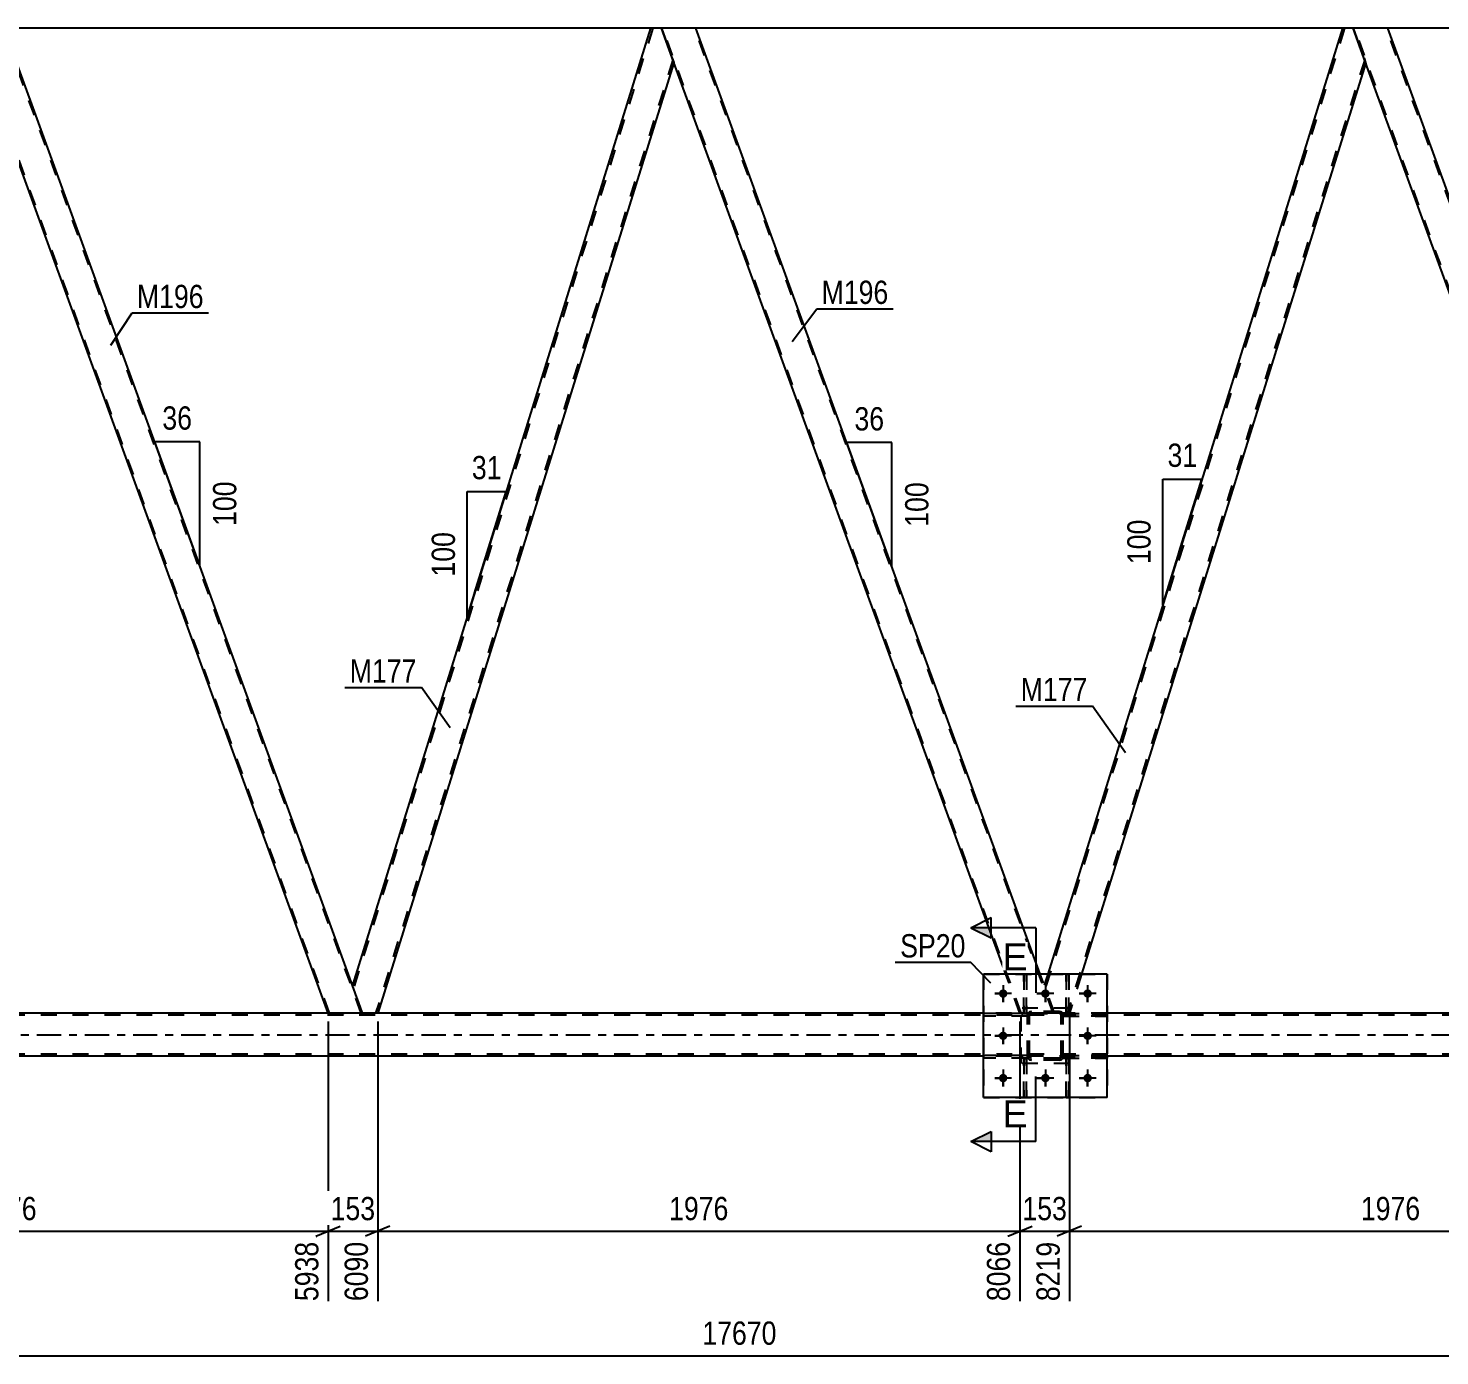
# Model space of a CAD drawing. Header units: millimetres. Extents: x 0 to 1779, y 0 to 560.
# Drawn here: x 1315.4 to 1489.1, y 261.4 to 424.8 of the extents above; entities that cross this region are included whole.
import ezdxf

# ---------------------------------------------------------------- set-up
doc = ezdxf.new("R2010")
doc.units = ezdxf.units.MM
doc.linetypes.add('DXK_LINE_DOT2', pattern=[3.9198, 1.9599, -1.9599])
doc.linetypes.add('DXK_LINE_DOT3', pattern=[5.9187, 2.979, -0.9799, 0.9799, -0.9799])
doc.styles.add('Arial', font='ARIAL.TTF', dxfattribs={"height": 0.2})
doc.styles.add('Arial Narrow', font='ARIALN.TTF', dxfattribs={"height": 0.2})

# ---------------------------------------------------------------- blocks, each defined once
blk = doc.blocks.new('Part-814185208-3987 - 3585')
at = {"color": 7, "linetype": 'DXK_LINE_DOT2'}
for p, q in [((1443.54, 304.22), (1437.54, 304.22)), ((1437.54, 297.42), (1437.54, 304.22)), ((1443.54, 297.42), (1443.54, 304.22)), ((1443.54, 297.42), (1437.54, 297.42))]:
    blk.add_line(p, q, dxfattribs=at)
blk = doc.blocks.new('Part-814185208-4017 - 3585')
at = {"color": 7, "linetype": 'DXK_LINE_DOT2'}
for p, q in [((1442.74, 298.06), (1442.74, 298.38)), ((1442.74, 298.38), (1448.14, 298.38)), ((1448.14, 298.06), (1442.74, 298.06)), ((1443.34, 298.06), (1443.34, 298.38)), ((1448.14, 298.38), (1448.14, 298.06))]:
    blk.add_line(p, q, dxfattribs=at)
blk = doc.blocks.new('Part-814185208-3790 - 3585')
at = {"color": 7, "linetype": 'DXK_LINE_DOT2'}
for p, q in [((1443.1, 293.22), (1443.1, 298.05)), ((1443.1, 298.05), (1443.42, 298.05)), ((1443.1, 297.45), (1443.42, 297.45)), ((1443.42, 298.05), (1443.42, 293.22)), ((1443.42, 293.22), (1443.1, 293.22))]:
    blk.add_line(p, q, dxfattribs=at)
blk = doc.blocks.new('Part-814185208-3801 - 3585')
at = {"color": 2, "linetype": 'Continuous'}
for p, q in [((1391.96, 424.82), (1355.26, 307.07)), ((1393.28, 424.82), (1391.96, 424.82)), ((1394.81, 420.62), (1393.28, 424.82)), ((1394.83, 420.57), (1358.37, 303.6)), ((1356.52, 303.6), (1355.28, 307.02))]:
    blk.add_line(p, q, dxfattribs=at)
at = {"color": 7, "linetype": 'DXK_LINE_DOT2'}
for p, q in [((1392.22, 424.82), (1355.4, 306.7)), ((1394.69, 420.94), (1358.12, 303.6)), ((1394.81, 420.62), (1394.83, 420.57)), ((1394.83, 420.57), (1394.81, 420.62)), ((1355.28, 307.02), (1355.26, 307.07)), ((1358.37, 303.6), (1356.52, 303.6))]:
    blk.add_line(p, q, dxfattribs=at)
blk = doc.blocks.new('Part-814185208-3806 - 3585')
at = {"color": 2, "linetype": 'Continuous'}
for p, q in [((1397.54, 424.82), (1393.28, 424.82)), ((1439.91, 308.42), (1397.54, 424.82)), ((1435.65, 308.42), (1394.81, 420.62))]:
    blk.add_line(p, q, dxfattribs=at)
at = {"color": 7, "linetype": 'DXK_LINE_DOT2'}
for p, q in [((1393.28, 424.82), (1394.81, 420.62)), ((1437.57, 303.6), (1393.45, 424.82)), ((1441.49, 303.6), (1397.37, 424.82)), ((1437.4, 303.6), (1435.65, 308.42)), ((1441.66, 303.6), (1439.91, 308.42)), ((1441.66, 303.6), (1437.4, 303.6))]:
    blk.add_line(p, q, dxfattribs=at)
blk = doc.blocks.new('Part-814185208-3821 - 3585')
at = {"color": 2, "linetype": 'Continuous'}
for p, q in [((1312.4, 424.82), (1308.15, 424.82)), ((1355.28, 307.02), (1312.4, 424.82)), ((1352.27, 303.6), (1309.68, 420.62))]:
    blk.add_line(p, q, dxfattribs=at)
at = {"color": 7, "linetype": 'DXK_LINE_DOT2'}
for p, q in [((1308.15, 424.82), (1309.68, 420.62)), ((1352.44, 303.6), (1308.32, 424.82)), ((1356.35, 303.6), (1312.23, 424.82)), ((1356.52, 303.6), (1355.28, 307.02)), ((1352.27, 303.6), (1356.52, 303.6))]:
    blk.add_line(p, q, dxfattribs=at)
blk = doc.blocks.new('Part-814185208-3826 - 3585')
at = {"color": 7, "linetype": 'DXK_LINE_DOT2'}
for p, q in [((1726.53, 303.36), (1115.58, 303.36)), ((1448.14, 303.6), (1432.94, 303.6)), ((1726.53, 298.56), (1114.8, 298.56)), ((1448.14, 298.32), (1432.94, 298.32))]:
    blk.add_line(p, q, dxfattribs=at)
at = {"color": 2, "linetype": 'Continuous'}
for p, q in [((1432.94, 303.6), (1277.87, 303.6)), ((1603.21, 303.6), (1448.14, 303.6)), ((1432.94, 298.32), (1277.87, 298.32)), ((1603.21, 298.32), (1448.14, 298.32))]:
    blk.add_line(p, q, dxfattribs=at)
at = {"color": 7, "linetype": 'DXK_LINE_DOT3'}
blk.add_line((1115.19, 300.96), (1726.53, 300.96), dxfattribs=at)
blk = doc.blocks.new('Part-814185208-3956 - 3585')
at = {"color": 7, "linetype": 'DXK_LINE_DOT2'}
for p, q in [((1438.22, 298.05), (1437.9, 298.05)), ((1437.9, 298.05), (1437.9, 293.22)), ((1437.9, 297.45), (1438.22, 297.45)), ((1438.22, 293.22), (1438.22, 298.05)), ((1437.9, 293.22), (1438.22, 293.22))]:
    blk.add_line(p, q, dxfattribs=at)
blk = doc.blocks.new('Part-814185208-3827 - 3585')
at = {"color": 7, "linetype": 'DXK_LINE_DOT2'}
for p, q in [((1432.94, 308.42), (1448.14, 308.42)), ((1432.94, 308.42), (1432.94, 293.22)), ((1448.14, 308.42), (1448.14, 293.22)), ((1432.94, 293.22), (1448.14, 293.22))]:
    blk.add_line(p, q, dxfattribs=at)
blk = doc.blocks.new('Part-814185208-3850 - 3585')
at = {"color": 7, "linetype": 'DXK_LINE_DOT2'}
for p, q in [((1437.9, 303.57), (1437.9, 308.42)), ((1437.9, 308.42), (1438.22, 308.42)), ((1438.22, 308.42), (1438.22, 303.57)), ((1437.9, 304.17), (1438.22, 304.17)), ((1438.22, 303.57), (1437.9, 303.57))]:
    blk.add_line(p, q, dxfattribs=at)
blk = doc.blocks.new('Part-814185208-3855 - 3585')
at = {"color": 2, "linetype": 'Continuous'}
for p, q in [((1448.14, 308.42), (1432.94, 308.42)), ((1432.94, 293.22), (1432.94, 308.42)), ((1448.14, 293.22), (1448.14, 308.42)), ((1448.14, 293.22), (1432.94, 293.22))]:
    blk.add_line(p, q, dxfattribs=at)
blk = doc.blocks.new('Part-814185208-3870 - 3585')
at = {"color": 2, "linetype": 'Continuous'}
for p, q in [((1482.67, 424.82), (1478.42, 424.82)), ((1525.55, 307.02), (1482.67, 424.82)), ((1522.54, 303.6), (1479.94, 420.62))]:
    blk.add_line(p, q, dxfattribs=at)
at = {"color": 7, "linetype": 'DXK_LINE_DOT2'}
for p, q in [((1478.42, 424.82), (1479.94, 420.62)), ((1522.71, 303.6), (1478.59, 424.82)), ((1526.62, 303.6), (1482.5, 424.82)), ((1526.79, 303.6), (1525.55, 307.02)), ((1522.54, 303.6), (1526.79, 303.6))]:
    blk.add_line(p, q, dxfattribs=at)
blk = doc.blocks.new('Part-814185208-3875 - 3585')
at = {"color": 7, "linetype": 'DXK_LINE_DOT2'}
for p, q in [((1477.35, 424.82), (1440.53, 306.7)), ((1479.83, 420.94), (1443.25, 303.6)), ((1479.94, 420.62), (1479.96, 420.57)), ((1479.96, 420.57), (1479.94, 420.62)), ((1440.82, 308.42), (1440.4, 307.07)), ((1445, 308.42), (1443.5, 303.6)), ((1441.66, 303.6), (1440.4, 307.07)), ((1443.5, 303.6), (1441.66, 303.6))]:
    blk.add_line(p, q, dxfattribs=at)
at = {"color": 2, "linetype": 'Continuous'}
for p, q in [((1477.1, 424.82), (1440.82, 308.42)), ((1478.42, 424.82), (1477.1, 424.82)), ((1479.94, 420.62), (1478.42, 424.82)), ((1479.96, 420.57), (1445, 308.42))]:
    blk.add_line(p, q, dxfattribs=at)
blk = doc.blocks.new('Part-814185208-3881 - 3585')
at = {"color": 2, "linetype": 'Continuous'}
for p, q in [((1391.96, 424.82), (1312.4, 424.82)), ((1477.1, 424.82), (1397.54, 424.82)), ((1562.23, 424.82), (1482.67, 424.82))]:
    blk.add_line(p, q, dxfattribs=at)
at = {"color": 7, "linetype": 'DXK_LINE_DOT2'}
for p, q in [((1397.54, 424.82), (1391.96, 424.82)), ((1482.67, 424.82), (1477.1, 424.82))]:
    blk.add_line(p, q, dxfattribs=at)
blk = doc.blocks.new('Part-814185208-3900 - 3585')
at = {"color": 7, "linetype": 'DXK_LINE_DOT2'}
for p, q in [((1442.74, 303.26), (1442.74, 303.58)), ((1442.74, 303.58), (1448.14, 303.58)), ((1448.14, 303.26), (1442.74, 303.26)), ((1443.34, 303.26), (1443.34, 303.58)), ((1448.14, 303.58), (1448.14, 303.26))]:
    blk.add_line(p, q, dxfattribs=at)
blk = doc.blocks.new('Part-814185208-3901 - 3585')
at = {"color": 7, "linetype": 'DXK_LINE_DOT2'}
for p, q in [((1443.54, 304.22), (1437.54, 304.22)), ((1437.54, 297.42), (1437.54, 304.22)), ((1443.54, 297.42), (1443.54, 304.22)), ((1443.54, 297.42), (1437.54, 297.42))]:
    blk.add_line(p, q, dxfattribs=at)
blk = doc.blocks.new('Part-814185208-3902 - 3585')
at = {"color": 7, "linetype": 'DXK_LINE_DOT2'}
for p, q in [((1438.34, 303.34), (1438.38, 303.52)), ((1438.38, 303.52), (1438.34, 303.34)), ((1438.34, 298.3), (1438.34, 303.34)), ((1438.58, 303.34), (1438.6, 303.43)), ((1438.58, 298.3), (1438.58, 303.34)), ((1438.6, 303.43), (1438.65, 303.51)), ((1438.64, 303.78), (1438.82, 303.82)), ((1438.82, 303.82), (1438.64, 303.78)), ((1438.65, 303.51), (1438.73, 303.56)), ((1438.73, 303.56), (1438.82, 303.58)), ((1442.26, 303.82), (1438.82, 303.82)), ((1438.82, 303.58), (1442.26, 303.58)), ((1442.26, 303.82), (1442.45, 303.78)), ((1442.45, 303.78), (1442.26, 303.82)), ((1442.26, 303.58), (1442.35, 303.56)), ((1442.35, 303.56), (1442.43, 303.51)), ((1442.43, 303.51), (1442.48, 303.43)), ((1442.48, 303.43), (1442.5, 303.34)), ((1442.5, 298.3), (1442.5, 303.34)), ((1442.71, 303.52), (1442.74, 303.34)), ((1442.74, 303.34), (1442.71, 303.52)), ((1442.74, 298.3), (1442.74, 303.34)), ((1438.38, 298.11), (1438.34, 298.3)), ((1438.34, 298.3), (1438.38, 298.11)), ((1438.6, 298.2), (1438.58, 298.3)), ((1438.65, 298.13), (1438.6, 298.2)), ((1438.82, 297.82), (1438.64, 297.85)), ((1438.64, 297.85), (1438.82, 297.82)), ((1438.73, 298.07), (1438.65, 298.13)), ((1438.82, 298.06), (1438.73, 298.07)), ((1442.26, 298.06), (1438.82, 298.06)), ((1442.26, 297.82), (1438.82, 297.82)), ((1442.35, 298.07), (1442.26, 298.06)), ((1442.45, 297.85), (1442.26, 297.82)), ((1442.26, 297.82), (1442.45, 297.85)), ((1442.43, 298.13), (1442.35, 298.07)), ((1442.48, 298.2), (1442.43, 298.13)), ((1442.5, 298.3), (1442.48, 298.2)), ((1442.74, 298.3), (1442.71, 298.11)), ((1442.71, 298.11), (1442.74, 298.3))]:
    blk.add_line(p, q, dxfattribs=at)
at = {"color": 7, "linetype": 'DXK_LINE_DOT3'}
blk.add_line((1440.54, 300.82), (1440.54, 300.82), dxfattribs=at)
at = {"color": 7, "linetype": 'DXK_LINE_DOT2'}
for centre, start, end in [((1438.82, 303.34), 112.5, 157.5), ((1438.82, 303.34), 112.5, 157.5), ((1442.26, 303.34), 22.5, 67.5), ((1442.26, 303.34), 22.5, 67.5), ((1438.82, 298.3), 202.5, 247.5), ((1438.82, 298.3), 202.5, 247.5), ((1442.26, 298.3), 292.5, 337.5), ((1442.26, 298.3), 292.5, 337.5)]:
    blk.add_arc(centre, 0.48, start, end, dxfattribs=at)
blk = doc.blocks.new('Part-814185208-3908 - 3585')
at = {"color": 7, "linetype": 'DXK_LINE_DOT2'}
for p, q in [((1437.9, 293.22), (1437.9, 298.05)), ((1437.9, 298.05), (1438.22, 298.05)), ((1437.9, 297.45), (1438.22, 297.45)), ((1438.22, 298.05), (1438.22, 293.22)), ((1438.22, 293.22), (1437.9, 293.22))]:
    blk.add_line(p, q, dxfattribs=at)
blk = doc.blocks.new('Part-814185208-3919 - 3585')
at = {"color": 7, "linetype": 'DXK_LINE_DOT2'}
for p, q in [((1443.42, 298.05), (1443.1, 298.05)), ((1443.1, 298.05), (1443.1, 293.22)), ((1443.1, 297.45), (1443.42, 297.45)), ((1443.42, 293.22), (1443.42, 298.05)), ((1443.1, 293.22), (1443.42, 293.22))]:
    blk.add_line(p, q, dxfattribs=at)
blk = doc.blocks.new('Bolt-814185208-3926 - 3585')
at = {"color": 1, "linetype": 'Continuous'}
for p, q in [((1434.3, 306.02), (1434.99, 306.02)), ((1435.34, 307.06), (1435.34, 306.36)), ((1436.38, 306.02), (1435.69, 306.02)), ((1439.5, 306.02), (1440.19, 306.02)), ((1440.54, 307.06), (1440.54, 306.36)), ((1441.58, 306.02), (1440.89, 306.02)), ((1444.7, 306.02), (1445.39, 306.02)), ((1445.74, 307.06), (1445.74, 306.36)), ((1446.78, 306.02), (1446.09, 306.02)), ((1435.34, 304.98), (1435.34, 305.67)), ((1440.54, 304.98), (1440.54, 305.67)), ((1445.74, 304.98), (1445.74, 305.67)), ((1434.3, 300.82), (1434.99, 300.82)), ((1435.34, 301.86), (1435.34, 301.16)), ((1436.38, 300.82), (1435.69, 300.82)), ((1444.7, 300.82), (1445.39, 300.82)), ((1445.74, 301.86), (1445.74, 301.16)), ((1446.78, 300.82), (1446.09, 300.82)), ((1435.34, 299.78), (1435.34, 300.47)), ((1445.74, 299.78), (1445.74, 300.47)), ((1434.3, 295.62), (1434.99, 295.62)), ((1435.34, 296.66), (1435.34, 295.96)), ((1436.38, 295.62), (1435.69, 295.62)), ((1439.5, 295.62), (1440.19, 295.62)), ((1440.54, 296.66), (1440.54, 295.96)), ((1441.58, 295.62), (1440.89, 295.62)), ((1444.7, 295.62), (1445.39, 295.62)), ((1445.74, 296.66), (1445.74, 295.96)), ((1446.78, 295.62), (1446.09, 295.62)), ((1435.34, 294.58), (1435.34, 295.27)), ((1440.54, 294.58), (1440.54, 295.27)), ((1445.74, 294.58), (1445.74, 295.27))]:
    blk.add_line(p, q, dxfattribs=at)
blk = doc.blocks.new('Bolt-814185208-3927 - 3585')
at = {"linetype": 'Continuous'}
for points in [[(1435.86, 306.02, -1), (1434.82, 306.02, -1)], [(1441.06, 306.02, -1), (1440.02, 306.02, -1)], [(1446.26, 306.02, -1), (1445.22, 306.02, -1)], [(1435.86, 300.82, -1), (1434.82, 300.82, -1)], [(1446.26, 300.82, -1), (1445.22, 300.82, -1)], [(1435.86, 295.62, -1), (1434.82, 295.62, -1)], [(1441.06, 295.62, -1), (1440.02, 295.62, -1)], [(1446.26, 295.62, -1), (1445.22, 295.62, -1)]]:
    blk.add_hatch(color=1, dxfattribs=at).paths.add_polyline_path(points)
at = {"color": 1, "linetype": 'Continuous'}
for p, q in [((1436.38, 306.02), (1434.3, 306.02)), ((1435.34, 307.06), (1435.34, 304.98)), ((1441.58, 306.02), (1439.5, 306.02)), ((1440.54, 307.06), (1440.54, 304.98)), ((1446.78, 306.02), (1444.7, 306.02)), ((1445.74, 307.06), (1445.74, 304.98)), ((1436.38, 300.82), (1434.3, 300.82)), ((1435.34, 301.86), (1435.34, 299.78)), ((1446.78, 300.82), (1444.7, 300.82)), ((1445.74, 301.86), (1445.74, 299.78)), ((1436.38, 295.62), (1434.3, 295.62)), ((1435.34, 296.66), (1435.34, 294.58)), ((1441.58, 295.62), (1439.5, 295.62)), ((1440.54, 296.66), (1440.54, 294.58)), ((1446.78, 295.62), (1444.7, 295.62)), ((1445.74, 296.66), (1445.74, 294.58))]:
    blk.add_line(p, q, dxfattribs=at)
blk = doc.blocks.new('Part-814185208-3930 - 3585')
at = {"color": 7, "linetype": 'DXK_LINE_DOT2'}
for p, q in [((1443.1, 303.57), (1443.1, 308.42)), ((1443.1, 308.42), (1443.42, 308.42)), ((1443.42, 308.42), (1443.42, 303.57)), ((1443.1, 304.17), (1443.42, 304.17)), ((1443.42, 303.57), (1443.1, 303.57))]:
    blk.add_line(p, q, dxfattribs=at)
blk = doc.blocks.new('Part-814185208-3949 - 3585')
at = {"color": 2, "linetype": 'Continuous'}
blk.add_line((1443.42, 308.42), (1443.1, 308.42), dxfattribs=at)
at = {"color": 7, "linetype": 'DXK_LINE_DOT2'}
for p, q in [((1443.1, 308.42), (1443.1, 303.57)), ((1443.42, 303.57), (1443.42, 308.42)), ((1443.1, 304.17), (1443.42, 304.17)), ((1443.1, 303.57), (1443.42, 303.57))]:
    blk.add_line(p, q, dxfattribs=at)
blk = doc.blocks.new('Part-814185208-3974 - 3585')
at = {"color": 7, "linetype": 'DXK_LINE_DOT2'}
for p, q in [((1438.34, 298.38), (1432.94, 298.38)), ((1432.94, 298.38), (1432.94, 298.06)), ((1438.34, 298.06), (1432.94, 298.06)), ((1437.74, 298.06), (1437.74, 298.38)), ((1438.34, 298.06), (1438.34, 298.38))]:
    blk.add_line(p, q, dxfattribs=at)
blk = doc.blocks.new('Part-814185208-3977 - 3585')
at = {"color": 7, "linetype": 'DXK_LINE_DOT2'}
for p, q in [((1438.34, 303.58), (1432.94, 303.58)), ((1432.94, 303.58), (1432.94, 303.26)), ((1438.34, 303.26), (1432.94, 303.26)), ((1437.74, 303.26), (1437.74, 303.58)), ((1438.34, 303.26), (1438.34, 303.58))]:
    blk.add_line(p, q, dxfattribs=at)
blk = doc.blocks.new('Part-814185208-3980 - 3585')
at = {"color": 7, "linetype": 'DXK_LINE_DOT2'}
for p, q in [((1448.14, 298.38), (1442.74, 298.38)), ((1442.74, 298.38), (1442.74, 298.06)), ((1442.74, 298.06), (1448.14, 298.06)), ((1443.34, 298.06), (1443.34, 298.38)), ((1448.14, 298.06), (1448.14, 298.38))]:
    blk.add_line(p, q, dxfattribs=at)
blk = doc.blocks.new('Part-814185208-3983 - 3585')
at = {"color": 7, "linetype": 'DXK_LINE_DOT2'}
for p, q in [((1448.14, 303.58), (1442.74, 303.58)), ((1442.74, 303.58), (1442.74, 303.26)), ((1442.74, 303.26), (1448.14, 303.26)), ((1443.34, 303.26), (1443.34, 303.58)), ((1448.14, 303.26), (1448.14, 303.58))]:
    blk.add_line(p, q, dxfattribs=at)
blk = doc.blocks.new('Part-814185208-3986 - 3585')
at = {"color": 7, "linetype": 'DXK_LINE_DOT2'}
for p, q in [((1438.34, 303.34), (1438.38, 303.52)), ((1438.38, 303.52), (1438.34, 303.34)), ((1438.34, 298.3), (1438.34, 303.34)), ((1438.58, 303.34), (1438.6, 303.43)), ((1438.58, 298.3), (1438.58, 303.34)), ((1438.6, 303.43), (1438.65, 303.51)), ((1438.64, 303.78), (1438.82, 303.82)), ((1438.82, 303.82), (1438.64, 303.78)), ((1438.65, 303.51), (1438.73, 303.56)), ((1438.73, 303.56), (1438.82, 303.58)), ((1442.26, 303.82), (1438.82, 303.82)), ((1438.82, 303.58), (1442.26, 303.58)), ((1442.26, 303.82), (1442.45, 303.78)), ((1442.45, 303.78), (1442.26, 303.82)), ((1442.26, 303.58), (1442.35, 303.56)), ((1442.35, 303.56), (1442.43, 303.51)), ((1442.43, 303.51), (1442.48, 303.43)), ((1442.48, 303.43), (1442.5, 303.34)), ((1442.5, 298.3), (1442.5, 303.34)), ((1442.71, 303.52), (1442.74, 303.34)), ((1442.74, 303.34), (1442.71, 303.52)), ((1442.74, 298.3), (1442.74, 303.34)), ((1438.38, 298.11), (1438.34, 298.3)), ((1438.34, 298.3), (1438.38, 298.11)), ((1438.6, 298.2), (1438.58, 298.3)), ((1438.65, 298.13), (1438.6, 298.2)), ((1438.82, 297.82), (1438.64, 297.85)), ((1438.64, 297.85), (1438.82, 297.82)), ((1438.73, 298.07), (1438.65, 298.13)), ((1438.82, 298.06), (1438.73, 298.07)), ((1442.26, 298.06), (1438.82, 298.06)), ((1442.26, 297.82), (1438.82, 297.82)), ((1442.35, 298.07), (1442.26, 298.06)), ((1442.45, 297.85), (1442.26, 297.82)), ((1442.26, 297.82), (1442.45, 297.85)), ((1442.43, 298.13), (1442.35, 298.07)), ((1442.48, 298.2), (1442.43, 298.13)), ((1442.5, 298.3), (1442.48, 298.2)), ((1442.74, 298.3), (1442.71, 298.11)), ((1442.71, 298.11), (1442.74, 298.3))]:
    blk.add_line(p, q, dxfattribs=at)
at = {"color": 7, "linetype": 'DXK_LINE_DOT3'}
blk.add_line((1440.54, 300.82), (1440.54, 300.82), dxfattribs=at)
at = {"color": 7, "linetype": 'DXK_LINE_DOT2'}
for centre, start, end in [((1438.82, 303.34), 112.5, 157.5), ((1438.82, 303.34), 112.5, 157.5), ((1442.26, 303.34), 22.5, 67.5), ((1442.26, 303.34), 22.5, 67.5), ((1438.82, 298.3), 202.5, 247.5), ((1438.82, 298.3), 202.5, 247.5), ((1442.26, 298.3), 292.5, 337.5), ((1442.26, 298.3), 292.5, 337.5)]:
    blk.add_arc(centre, 0.48, start, end, dxfattribs=at)
blk = doc.blocks.new('Part-814185208-4014 - 3585')
at = {"color": 2, "linetype": 'Continuous'}
blk.add_line((1438.22, 308.42), (1437.9, 308.42), dxfattribs=at)
at = {"color": 7, "linetype": 'DXK_LINE_DOT2'}
for p, q in [((1437.9, 308.42), (1437.9, 303.57)), ((1438.22, 303.57), (1438.22, 308.42)), ((1437.9, 304.17), (1438.22, 304.17)), ((1437.9, 303.57), (1438.22, 303.57))]:
    blk.add_line(p, q, dxfattribs=at)
blk = doc.blocks.new('Part-814185208-4015 - 3585')
at = {"color": 7, "linetype": 'DXK_LINE_DOT2'}
for p, q in [((1438.34, 298.38), (1432.94, 298.38)), ((1432.94, 298.06), (1432.94, 298.38)), ((1438.34, 298.06), (1432.94, 298.06)), ((1437.74, 298.06), (1437.74, 298.38)), ((1438.34, 298.38), (1438.34, 298.06))]:
    blk.add_line(p, q, dxfattribs=at)
blk = doc.blocks.new('Part-814185208-4016 - 3585')
at = {"color": 7, "linetype": 'DXK_LINE_DOT2'}
for p, q in [((1438.34, 303.58), (1432.94, 303.58)), ((1432.94, 303.26), (1432.94, 303.58)), ((1438.34, 303.26), (1432.94, 303.26)), ((1437.74, 303.26), (1437.74, 303.58)), ((1438.34, 303.58), (1438.34, 303.26))]:
    blk.add_line(p, q, dxfattribs=at)
blk = doc.blocks.new('StraightDimension-814185208-4449 - 3585')
at = {"color": 7, "linetype": 'Continuous'}
for p, q in [((1437.4, 302.6), (1437.4, 268.17)), ((1443.5, 302.6), (1443.5, 268.17)), ((1435.9, 276.18), (1438.9, 277.38)), ((1437.4, 276.78), (1443.5, 276.78)), ((1445, 277.38), (1442, 276.18))]:
    blk.add_line(p, q, dxfattribs=at)
at = {"color": 0}
blk.add_wipeout([(1443.8, 277.53), (1443.8, 281.73), (1437.11, 281.73), (1437.11, 277.53)], dxfattribs=at)
at = {"color": 0, "linetype": 'Continuous'}
blk.add_wipeout([(1442.9, 276.08), (1438.7, 276.08), (1438.7, 267.57), (1442.9, 267.57)], dxfattribs=at)
at = {"color": 3, "style": 'Arial Narrow'}
blk.add_text('153', height=2.863, dxfattribs=at).set_placement((1437.71, 278.13))
at = {"color": 3, "linetype": 'Continuous', "style": 'Arial Narrow'}
blk.add_text('8219', height=2.863, rotation=90.0002, dxfattribs=at).set_placement((1442.3, 268.17))
blk = doc.blocks.new('StraightDimension-814185208-4666 - 3585')
at = {"color": 7, "linetype": 'Continuous'}
blk.add_line((1061.04, 261.45), (1744.75, 261.45), dxfattribs=at)
at = {"color": 0}
blk.add_wipeout([(1408.06, 262.2), (1408.06, 266.4), (1397.72, 266.4), (1397.72, 262.2)], dxfattribs=at)
at = {"color": 3, "style": 'Arial Narrow'}
blk.add_text('17670', height=2.863, dxfattribs=at).set_placement((1398.32, 262.8))
blk = doc.blocks.new('AngleDimension-814185208-4250 - 3585')
at = {"color": 7, "linetype": 'Continuous'}
for p, q in [((1333.26, 367.52), (1330.93, 373.92)), ((1336.47, 373.92), (1330.93, 373.92)), ((1336.47, 358.7), (1330.93, 373.92)), ((1336.47, 358.7), (1336.47, 373.92))]:
    blk.add_line(p, q, dxfattribs=at)
at = {"color": 0}
for points in [[(1336.13, 374.82), (1336.13, 379.02), (1331.27, 379.02), (1331.27, 374.82)], [(1341.57, 369.65), (1337.37, 369.65), (1337.37, 362.97), (1341.57, 362.97)]]:
    blk.add_wipeout(points, dxfattribs=at)
at = {"color": 3, "style": 'Arial Narrow'}
blk.add_text('36', height=2.863, dxfattribs=at).set_placement((1331.87, 375.42))
blk.add_text('100', height=2.863, rotation=90.0002, dxfattribs=at).set_placement((1340.97, 363.57))
blk = doc.blocks.new('AngleDimension-814185208-4208 - 3585')
at = {"color": 7, "linetype": 'Continuous'}
for p, q in [((1454.98, 369.34), (1459.81, 369.34)), ((1454.98, 353.87), (1459.81, 369.34)), ((1454.98, 353.87), (1454.98, 369.34)), ((1457.02, 360.39), (1459.81, 369.34))]:
    blk.add_line(p, q, dxfattribs=at)
at = {"color": 0}
for points in [[(1459.82, 370.24), (1459.82, 374.44), (1454.97, 374.44), (1454.97, 370.24)], [(1454.08, 364.95), (1449.88, 364.95), (1449.88, 358.27), (1454.08, 358.27)]]:
    blk.add_wipeout(points, dxfattribs=at)
at = {"color": 3, "style": 'Arial Narrow'}
blk.add_text('31', height=2.863, dxfattribs=at).set_placement((1455.57, 370.84))
blk.add_text('100', height=2.863, rotation=90.0002, dxfattribs=at).set_placement((1453.48, 358.87))
blk = doc.blocks.new('AngleDimension-814185208-4222 - 3585')
at = {"color": 7, "linetype": 'Continuous'}
for p, q in [((1418.82, 366.36), (1416.1, 373.82)), ((1421.64, 373.82), (1416.1, 373.82)), ((1421.64, 358.6), (1416.1, 373.82)), ((1421.64, 358.6), (1421.64, 373.82))]:
    blk.add_line(p, q, dxfattribs=at)
at = {"color": 0}
for points in [[(1421.3, 374.72), (1421.3, 378.92), (1416.44, 378.92), (1416.44, 374.72)], [(1426.74, 369.56), (1422.54, 369.56), (1422.54, 362.87), (1426.74, 362.87)]]:
    blk.add_wipeout(points, dxfattribs=at)
at = {"color": 3, "style": 'Arial Narrow'}
blk.add_text('36', height=2.863, dxfattribs=at).set_placement((1417.04, 375.32))
blk.add_text('100', height=2.863, rotation=90.0002, dxfattribs=at).set_placement((1426.14, 363.47))
blk = doc.blocks.new('AngleDimension-814185208-4236 - 3585')
at = {"color": 7, "linetype": 'Continuous'}
for p, q in [((1369.38, 367.82), (1374.2, 367.82)), ((1369.38, 352.35), (1374.2, 367.82)), ((1369.38, 352.35), (1369.38, 367.82)), ((1370.29, 355.28), (1374.2, 367.82))]:
    blk.add_line(p, q, dxfattribs=at)
at = {"color": 0}
for points in [[(1374.21, 368.72), (1374.21, 372.92), (1369.36, 372.92), (1369.36, 368.72)], [(1368.47, 363.42), (1364.27, 363.42), (1364.27, 356.74), (1368.47, 356.74)]]:
    blk.add_wipeout(points, dxfattribs=at)
at = {"color": 3, "style": 'Arial Narrow'}
blk.add_text('31', height=2.863, dxfattribs=at).set_placement((1369.96, 369.32))
blk.add_text('100', height=2.863, rotation=90.0002, dxfattribs=at).set_placement((1367.88, 357.34))
blk = doc.blocks.new('StraightDimension-814185208-4374 - 3585')
at = {"color": 7, "linetype": 'Continuous'}
for p, q in [((1273.24, 302.6), (1273.24, 268.17)), ((1352.27, 302.6), (1352.27, 268.17)), ((1274.74, 277.38), (1271.74, 276.18)), ((1273.24, 276.78), (1352.27, 276.78)), ((1350.77, 276.18), (1353.77, 277.38))]:
    blk.add_line(p, q, dxfattribs=at)
at = {"color": 0}
blk.add_wipeout([(1317.01, 277.53), (1317.01, 281.73), (1308.5, 281.73), (1308.5, 277.53)], dxfattribs=at)
at = {"color": 0, "linetype": 'Continuous'}
blk.add_wipeout([(1351.67, 276.08), (1347.47, 276.08), (1347.47, 267.57), (1351.67, 267.57)], dxfattribs=at)
at = {"color": 3, "style": 'Arial Narrow'}
blk.add_text('1976', height=2.863, dxfattribs=at).set_placement((1309.1, 278.13))
at = {"color": 3, "linetype": 'Continuous', "style": 'Arial Narrow'}
blk.add_text('5938', height=2.863, rotation=90.0002, dxfattribs=at).set_placement((1351.07, 268.17))
blk = doc.blocks.new('StraightDimension-814185208-4401 - 3585')
at = {"color": 7, "linetype": 'Continuous'}
for p, q in [((1352.27, 302.6), (1352.27, 268.17)), ((1358.37, 302.6), (1358.37, 268.17)), ((1350.77, 276.18), (1353.77, 277.38)), ((1352.27, 276.78), (1358.37, 276.78)), ((1359.87, 277.38), (1356.87, 276.18))]:
    blk.add_line(p, q, dxfattribs=at)
at = {"color": 0}
blk.add_wipeout([(1358.66, 277.53), (1358.66, 281.73), (1351.98, 281.73), (1351.98, 277.53)], dxfattribs=at)
at = {"color": 0, "linetype": 'Continuous'}
blk.add_wipeout([(1357.77, 276.08), (1353.57, 276.08), (1353.57, 267.57), (1357.77, 267.57)], dxfattribs=at)
at = {"color": 3, "style": 'Arial Narrow'}
blk.add_text('153', height=2.863, dxfattribs=at).set_placement((1352.58, 278.13))
at = {"color": 3, "linetype": 'Continuous', "style": 'Arial Narrow'}
blk.add_text('6090', height=2.863, rotation=90.0002, dxfattribs=at).set_placement((1357.17, 268.17))
blk = doc.blocks.new('StraightDimension-814185208-4425 - 3585')
at = {"color": 7, "linetype": 'Continuous'}
for p, q in [((1358.37, 302.6), (1358.37, 268.17)), ((1437.4, 302.6), (1437.4, 268.17)), ((1359.87, 277.38), (1356.87, 276.18)), ((1358.37, 276.78), (1437.4, 276.78)), ((1435.9, 276.18), (1438.9, 277.38))]:
    blk.add_line(p, q, dxfattribs=at)
at = {"color": 0}
blk.add_wipeout([(1402.14, 277.53), (1402.14, 281.73), (1393.63, 281.73), (1393.63, 277.53)], dxfattribs=at)
at = {"color": 0, "linetype": 'Continuous'}
blk.add_wipeout([(1436.8, 276.08), (1432.6, 276.08), (1432.6, 267.57), (1436.8, 267.57)], dxfattribs=at)
at = {"color": 3, "style": 'Arial Narrow'}
blk.add_text('1976', height=2.863, dxfattribs=at).set_placement((1394.23, 278.13))
at = {"color": 3, "linetype": 'Continuous', "style": 'Arial Narrow'}
blk.add_text('8066', height=2.863, rotation=90.0002, dxfattribs=at).set_placement((1436.2, 268.17))
blk = doc.blocks.new('StraightDimension-814185208-4473 - 3585')
at = {"color": 7, "linetype": 'Continuous'}
for p, q in [((1443.5, 302.6), (1443.5, 268.17)), ((1522.54, 302.6), (1522.54, 266.34)), ((1445, 277.38), (1442, 276.18)), ((1443.5, 276.78), (1522.54, 276.78)), ((1521.04, 276.18), (1524.04, 277.38))]:
    blk.add_line(p, q, dxfattribs=at)
at = {"color": 0}
blk.add_wipeout([(1487.28, 277.53), (1487.28, 281.73), (1478.76, 281.73), (1478.76, 277.53)], dxfattribs=at)
at = {"color": 0, "linetype": 'Continuous'}
blk.add_wipeout([(1521.94, 276.08), (1517.74, 276.08), (1517.74, 265.74), (1521.94, 265.74)], dxfattribs=at)
at = {"color": 3, "style": 'Arial Narrow'}
blk.add_text('1976', height=2.863, dxfattribs=at).set_placement((1479.36, 278.13))
at = {"color": 3, "linetype": 'Continuous', "style": 'Arial Narrow'}
blk.add_text('10194', height=2.863, rotation=90.0002, dxfattribs=at).set_placement((1521.34, 266.34))
blk = doc.blocks.new('Mark-814185208-3797 - 3585')
at = {"color": 0}
blk.add_wipeout([(1363.16, 344.29), (1363.16, 347.29), (1354.93, 347.29), (1354.93, 344.29)], dxfattribs=at)
blk.add_wipeout([(1363.16, 344.29), (1363.16, 347.29), (1354.93, 347.29), (1354.93, 344.29)], dxfattribs=at)
at = {"color": 30, "linetype": 'Continuous'}
for p in [(1354.33, 343.69), (1367.29, 338.74)]:
    blk.add_line(p, (1363.76, 343.69), dxfattribs=at)
at = {"color": 3, "style": 'Arial Narrow'}
blk.add_text('M177', height=2.863, dxfattribs=at).set_placement((1354.93, 344.29))
blk = doc.blocks.new('Mark-814185208-3802 - 3585')
at = {"color": 0}
blk.add_wipeout([(1421.22, 390.89), (1421.22, 393.89), (1413, 393.89), (1413, 390.89)], dxfattribs=at)
blk.add_wipeout([(1421.22, 390.89), (1421.22, 393.89), (1413, 393.89), (1413, 390.89)], dxfattribs=at)
at = {"color": 30, "linetype": 'Continuous'}
for p, q in [((1409.38, 386.28), (1412.4, 390.29)), ((1412.4, 390.29), (1421.82, 390.29))]:
    blk.add_line(p, q, dxfattribs=at)
at = {"color": 3, "style": 'Arial Narrow'}
blk.add_text('M196', height=2.863, dxfattribs=at).set_placement((1413, 390.89))
blk = doc.blocks.new('Mark-814185208-3817 - 3585')
at = {"color": 0}
blk.add_wipeout([(1336.97, 390.38), (1336.97, 393.38), (1328.74, 393.38), (1328.74, 390.38)], dxfattribs=at)
blk.add_wipeout([(1336.97, 390.38), (1336.97, 393.38), (1328.74, 393.38), (1328.74, 390.38)], dxfattribs=at)
at = {"color": 30, "linetype": 'Continuous'}
for p, q in [((1325.52, 385.82), (1328.14, 389.78)), ((1328.14, 389.78), (1337.57, 389.78))]:
    blk.add_line(p, q, dxfattribs=at)
at = {"color": 3, "style": 'Arial Narrow'}
blk.add_text('M196', height=2.863, dxfattribs=at).set_placement((1328.74, 390.38))
blk = doc.blocks.new('Mark-814185208-3851 - 3585')
at = {"color": 0}
blk.add_wipeout([(1430.71, 310.47), (1430.71, 313.47), (1422.67, 313.47), (1422.67, 310.47)], dxfattribs=at)
blk.add_wipeout([(1430.71, 310.47), (1430.71, 313.47), (1422.67, 313.47), (1422.67, 310.47)], dxfattribs=at)
at = {"color": 30, "linetype": 'Continuous'}
for p in [(1422.07, 309.87), (1433.82, 307.29)]:
    blk.add_line(p, (1431.31, 309.87), dxfattribs=at)
at = {"color": 3, "style": 'Arial Narrow'}
blk.add_text('SP20', height=2.863, dxfattribs=at).set_placement((1422.67, 310.47))
blk = doc.blocks.new('Mark-814185208-3871 - 3585')
at = {"color": 0}
blk.add_wipeout([(1445.72, 342.01), (1445.72, 345.01), (1437.5, 345.01), (1437.5, 342.01)], dxfattribs=at)
blk.add_wipeout([(1445.72, 342.01), (1445.72, 345.01), (1437.5, 345.01), (1437.5, 342.01)], dxfattribs=at)
at = {"color": 30, "linetype": 'Continuous'}
for p in [(1436.9, 341.41), (1450.41, 335.65)]:
    blk.add_line(p, (1446.32, 341.41), dxfattribs=at)
at = {"color": 3, "style": 'Arial Narrow'}
blk.add_text('M177', height=2.863, dxfattribs=at).set_placement((1437.5, 342.01))
blk = doc.blocks.new('SectionMark-814185208-5314 - 3585')
at = {"linetype": 'Continuous'}
for points in [[(1433.86, 314.13), (1433.86, 312.88), (1431.36, 314.13)], [(1433.86, 289.05), (1433.86, 287.8), (1431.36, 287.8)]]:
    blk.add_hatch(color=6, dxfattribs=at).paths.add_polyline_path(points)
at = {"color": 6, "linetype": 'Continuous'}
for p, q in [((1431.36, 314.13), (1433.86, 315.38)), ((1433.86, 312.88), (1433.86, 315.38)), ((1439.36, 314.13), (1431.36, 314.13)), ((1431.36, 314.13), (1433.86, 312.88)), ((1439.36, 314.13), (1439.36, 306.13)), ((1439.36, 287.8), (1439.36, 295.8)), ((1431.36, 287.8), (1433.86, 289.05)), ((1433.86, 289.05), (1433.86, 286.55)), ((1439.36, 287.8), (1431.36, 287.8)), ((1433.86, 286.55), (1431.36, 287.8))]:
    blk.add_line(p, q, dxfattribs=at)
at = {"color": 0, "linetype": 'Continuous'}
for points in [[(1438.36, 308.88), (1438.36, 312.38), (1435.25, 312.38), (1435.25, 308.88)], [(1438.36, 289.55), (1438.36, 293.05), (1435.25, 293.05), (1435.25, 289.55)]]:
    blk.add_wipeout(points, dxfattribs=at)
at = {"color": 3, "linetype": 'Continuous', "style": 'Arial'}
for p in [(1435.25, 308.88), (1435.25, 289.55)]:
    blk.add_text('E', height=3.34, dxfattribs=at).set_placement(p)

msp = doc.modelspace()

# ---------------------------------------------------------------- block references
for name in ['Part-814185208-3881 - 3585', 'Part-814185208-3821 - 3585', 'Part-814185208-3801 - 3585', 'Part-814185208-3806 - 3585', 'Part-814185208-3875 - 3585', 'Part-814185208-3870 - 3585', 'Part-814185208-3827 - 3585', 'Part-814185208-3855 - 3585', 'Part-814185208-3850 - 3585', 'Part-814185208-4014 - 3585', 'Part-814185208-3930 - 3585', 'Part-814185208-3949 - 3585', 'Bolt-814185208-3926 - 3585', 'Bolt-814185208-3927 - 3585', 'Part-814185208-3987 - 3585', 'Part-814185208-3901 - 3585', 'Part-814185208-3826 - 3585', 'Part-814185208-3977 - 3585', 'Part-814185208-4016 - 3585', 'Part-814185208-3902 - 3585', 'Part-814185208-3986 - 3585', 'Part-814185208-3900 - 3585', 'Part-814185208-3983 - 3585', 'Part-814185208-3974 - 3585', 'Part-814185208-4015 - 3585', 'Part-814185208-3956 - 3585', 'Part-814185208-3908 - 3585', 'Part-814185208-4017 - 3585', 'Part-814185208-3980 - 3585', 'Part-814185208-3790 - 3585', 'Part-814185208-3919 - 3585']:
    msp.add_blockref(name, (0, 0))

# ---------------------------------------------------------------- next in the draw order: block references
msp.add_blockref('StraightDimension-814185208-4449 - 3585', (0, 0))

# ---------------------------------------------------------------- next in the draw order: block references
msp.add_blockref('StraightDimension-814185208-4666 - 3585', (0, 0))

# ---------------------------------------------------------------- next in the draw order: block references
for name in ['Mark-814185208-3817 - 3585', 'Mark-814185208-3802 - 3585', 'AngleDimension-814185208-4250 - 3585', 'AngleDimension-814185208-4222 - 3585', 'AngleDimension-814185208-4208 - 3585', 'AngleDimension-814185208-4236 - 3585', 'Mark-814185208-3797 - 3585', 'Mark-814185208-3871 - 3585', 'Mark-814185208-3851 - 3585', 'StraightDimension-814185208-4374 - 3585', 'StraightDimension-814185208-4473 - 3585']:
    msp.add_blockref(name, (0, 0))

# ---------------------------------------------------------------- next in the draw order: block references
msp.add_blockref('StraightDimension-814185208-4401 - 3585', (0, 0))

# ---------------------------------------------------------------- next in the draw order: block references
msp.add_blockref('StraightDimension-814185208-4425 - 3585', (0, 0))

# ---------------------------------------------------------------- next in the draw order: block references
msp.add_blockref('SectionMark-814185208-5314 - 3585', (0, 0))

doc.saveas('drawing.dxf')
